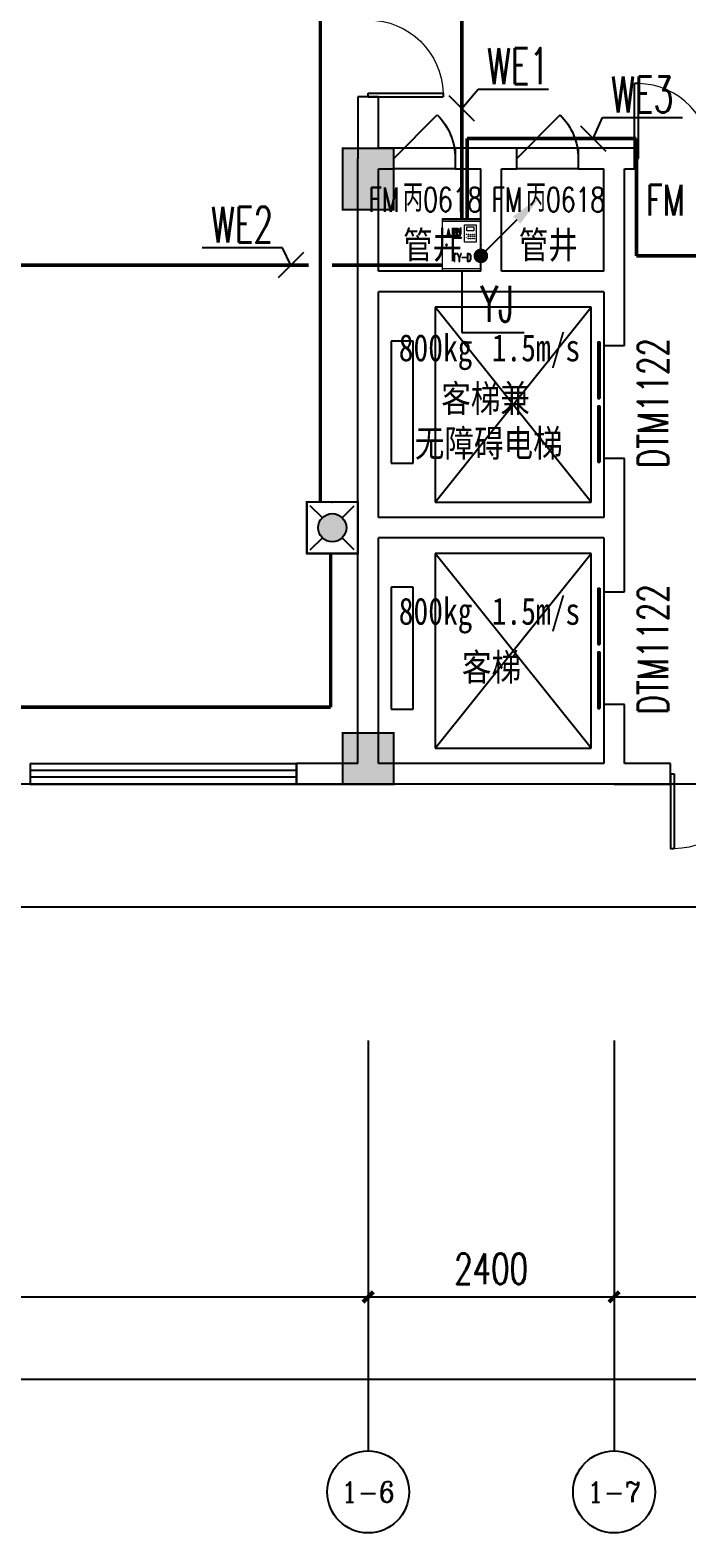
# Model space of a CAD drawing. Extents: x -6243262 to 3079315, y -2914302 to 172723.
# Drawn here: x -5827181 to -5820770, y -738481 to -723829 of the extents above; entities that cross this region are included whole.
import ezdxf
from ezdxf.enums import TextEntityAlignment as Align

# ---------------------------------------------------------------- set-up
doc = ezdxf.new("R2010")
doc.units = 0
doc.header["$LTSCALE"] = 1000
doc.linetypes.add('DASH', pattern=[0.35, 0.25, -0.1])
for name, color, linetype in [('0-柱网', 2, 'Continuous'), ('A-DOOR', 141, 'Continuous'), ('A-DOOR-IDEN', 7, 'Continuous'), ('A-FLOR-EVTR', 2, 'Continuous'), ('AXIS', 3, 'Continuous'), ('AXIS_TEXT', 7, 'Continuous'), ('DIM-应急', 3, 'Continuous'), ('DIM-消防', 3, 'Continuous'), ('DOOR_FIRE', 4, 'Continuous'), ('DOOR_FIRE_TEXT', 7, 'Continuous'), ('EQUIP-应急', 3, 'Continuous'), ('EQUIP-消防', 3, 'Continuous'), ('LWIRE', 4, 'Continuous'), ('PUB_TEXT', 7, 'Continuous'), ('WALL', 9, 'Continuous'), ('WINDOW', 4, 'Continuous'), ('WINDOW_TEXT', 7, 'Continuous'), ('WIRE-应急', 1, 'DASH')]:
    doc.layers.add(name, color=color, linetype=linetype)
doc.styles.add('-宋体', font='', dxfattribs={"width": 0.8})
doc.styles.add('_TCH_AXIS', font='COMPLEX', dxfattribs={"bigfont": 'GBCBIG'})
doc.styles.add('_TCH_DIM_T3', font='SIMPLEX', dxfattribs={"width": 0.705882, "bigfont": 'GBCBIG'})
doc.styles.add('_TCH_WINDOW', font='SIMPLEX', dxfattribs={"height": 3.5, "bigfont": 'GBCBIG'})
doc.styles.add('_TEL_DIM', font='SIMPLEX', dxfattribs={"width": 0.8, "height": 3.5, "bigfont": 'HZTXT'})
doc.styles.add('COMPLEX', font='COMPLEX')
doc.styles.get("Standard").update_dxf_attribs({"font": 'gbenor.shx', "bigfont": 'gbcbig.shx'})
doc.styles.get('-宋体').set_extended_font_data('SimSun')
doc.dimstyles.new('_TCH_ARCH&&100', dxfattribs={"dimtxt": 297.5, "dimasz": 100, "dimexe": 250, "dimexo": 300, "dimgap": 126.25, "dimtad": 1, "dimdec": 0, "dimzin": 0, "dimdsep": 46, "dimtxsty": '_TCH_DIM_T3', "dimblk": 'ARCHTICK', "dimcen": 0.09, "dimclrt": 7, "dimazin": 2, "dimtfac": 1, "dimtdec": 0, "dimtix": 1, "dimtmove": 2, "dimatfit": 3, "dimfxl": 0, "dimtolj": 1, "dimtzin": 0, "dimarcsym": 0})

# ---------------------------------------------------------------- blocks, each defined once
blk = doc.blocks.new('1#柱网')
at = {"layer": '0-柱网'}
for points in [[(509855, 85967), (509855, 85367), (510355, 85367), (510355, 85967)], [(509855, 80267), (509855, 79767), (510355, 79767), (510355, 80267)]]:
    blk.add_hatch(color=0, dxfattribs=at).paths.add_polyline_path(points)
at = {"layer": '0-柱网', "color": 0, "const_width": 20}
for points in [[(509855, 85967), (509855, 85367), (510355, 85367), (510355, 85967), (509855, 85967)], [(509855, 80267), (509855, 79767), (510355, 79767), (510355, 80267), (509855, 80267)]]:
    blk.add_lwpolyline(points, dxfattribs=at)
blk = doc.blocks.new('_AXISO')
at = {"color": 0}
blk.add_circle((0, 0), 0.5, dxfattribs=at)
at = {"layer": 'AXIS_TEXT', "color": 0, "style": 'COMPLEX', "width": 1.041667}
blk.add_attdef('A', text='', height=0.56, dxfattribs=at).set_placement((-0.25, -0.28), (0.25, -0.28), align=Align.FIT)
blk = doc.blocks.new('$WINLIB2D$00000001')
at = {"color": 0}
for points in [[(-0.5, 0.5), (-0.5, -0.5)], [(-0.5, 0.5), (0.5, 0.5)], [(0.5, -0.5), (0.5, 0.5)], [(0.5, 0.1667), (-0.5, 0.1667)], [(0.5, -0.1667), (-0.5, -0.1667)], [(-0.5, -0.5), (0.5, -0.5)]]:
    blk.add_lwpolyline(points, dxfattribs=at)
blk = doc.blocks.new('$DorLib2D$00000002')
at = {"color": 0}
for p, q in [((-0.5, 0), (-0.5, 0.4875)), ((-0.475, 0.4875), (-0.5, 0.4875)), ((-0.475, 0), (-0.475, 0.4875)), ((0.475, 0), (0.475, 0.4875)), ((0.475, 0.4875), (0.5, 0.4875)), ((0.5, 0), (0.5, 0.4875)), ((-0.5, 0), (-0.475, 0)), ((0.5, 0), (0.475, 0))]:
    blk.add_line(p, q, dxfattribs=at)
at = {"color": 0, "lineweight": 13}
for centre, start, end in [((-0.4875, 0), 0, 88.53072), ((0.4875, 0), 91.46928, 180)]:
    blk.add_arc(centre, 0.4875, start, end, dxfattribs=at)
blk = doc.blocks.new('$DORLIB2D$00000127')
at = {"color": 0}
for points in [[(-0.533, 0.795), (-0.533, 0.69)], [(-0.033, 0.795), (-0.533, 0.795)], [(-0.033, 0.69), (-0.533, 0.69)], [(-0.033, 0.795), (-0.033, 0.69)], [(0.533, 0.795), (0.033, 0.795)], [(0.033, 0.795), (0.033, 0.69)], [(0.533, 0.69), (0.033, 0.69)], [(0.533, 0.795), (0.533, 0.69)], [(0.5, 0.5), (-0.5, 0.5)]]:
    blk.add_lwpolyline(points, dxfattribs=at)
blk = doc.blocks.new('$DorLib2D$00000114')
at = {"color": 0}
blk.add_line((0.5, 0), (-0.207, 0.707), dxfattribs=at)
blk.add_arc((0.5, 0), 1, 135, 180, dxfattribs=at)
blk = doc.blocks.new('_ArchTick')
at = {"color": 0, "linetype": 'ByBlock', "const_width": 0.4}
blk.add_lwpolyline([(-0.5, -0.5), (0.5, 0.5)], dxfattribs=at)
blk = doc.blocks.new('*D396')
at = {"layer": 'AXIS', "color": 0, "lineweight": -2, "transparency": 16777216}
for p, q in [((1295009, -1145913), (1295009, -1149163)), ((1335009, -1145913), (1335009, -1149163)), ((1295009, -1148913), (1335009, -1148913))]:
    blk.add_line(p, q, dxfattribs=at)
at = {"layer": 'Defpoints', "color": 0, "transparency": 16777216}
for p in [(1295009, -1145613), (1335009, -1145613), (1335009, -1148913)]:
    blk.add_point(p, dxfattribs=at)
at = {"layer": 'AXIS', "color": 0, "lineweight": -2, "transparency": 16777216, "xscale": 100, "yscale": 100, "zscale": 100, "rotation": 180}
blk.add_blockref('_ArchTick', (1295009, -1148913), dxfattribs=at)
at = {"layer": 'AXIS', "color": 0, "lineweight": -2, "transparency": 16777216, "xscale": 100, "yscale": 100, "zscale": 100}
blk.add_blockref('_ArchTick', (1335009, -1148913), dxfattribs=at)
at = {"layer": 'AXIS', "color": 7, "transparency": 16777216, "insert": (1315009, -1148638), "char_height": 297.5, "attachment_point": 5, "style": '_TCH_DIM_T3'}
blk.add_mtext('\\A1;40000', dxfattribs=at)
blk = doc.blocks.new('*D400')
at = {"layer": 'AXIS', "color": 0, "lineweight": -2, "transparency": 16777216}
for p, q in [((1313409, -1145913), (1313409, -1148363)), ((1316009, -1145913), (1316009, -1148363)), ((1313409, -1148113), (1316009, -1148113))]:
    blk.add_line(p, q, dxfattribs=at)
at = {"layer": 'Defpoints', "color": 0, "transparency": 16777216}
for p in [(1313409, -1145613), (1316009, -1145613), (1316009, -1148113)]:
    blk.add_point(p, dxfattribs=at)
at = {"layer": 'AXIS', "color": 0, "lineweight": -2, "transparency": 16777216, "xscale": 100, "yscale": 100, "zscale": 100, "rotation": 180}
blk.add_blockref('_ArchTick', (1313409, -1148113), dxfattribs=at)
at = {"layer": 'AXIS', "color": 0, "lineweight": -2, "transparency": 16777216, "xscale": 100, "yscale": 100, "zscale": 100}
blk.add_blockref('_ArchTick', (1316009, -1148113), dxfattribs=at)
at = {"layer": 'AXIS', "color": 7, "transparency": 16777216, "insert": (1314709, -1147838), "char_height": 297.5, "attachment_point": 5, "style": '_TCH_DIM_T3'}
blk.add_mtext('\\A1;2600', dxfattribs=at)
blk = doc.blocks.new('*D401')
at = {"layer": 'AXIS', "color": 0, "lineweight": -2, "transparency": 16777216}
for p, q in [((1311009, -1145913), (1311009, -1148363)), ((1313409, -1145913), (1313409, -1148363)), ((1311009, -1148113), (1313409, -1148113))]:
    blk.add_line(p, q, dxfattribs=at)
at = {"layer": 'Defpoints', "color": 0, "transparency": 16777216}
for p in [(1311009, -1145613), (1313409, -1145613), (1313409, -1148113)]:
    blk.add_point(p, dxfattribs=at)
at = {"layer": 'AXIS', "color": 0, "lineweight": -2, "transparency": 16777216, "xscale": 100, "yscale": 100, "zscale": 100, "rotation": 180}
blk.add_blockref('_ArchTick', (1311009, -1148113), dxfattribs=at)
at = {"layer": 'AXIS', "color": 0, "lineweight": -2, "transparency": 16777216, "xscale": 100, "yscale": 100, "zscale": 100}
blk.add_blockref('_ArchTick', (1313409, -1148113), dxfattribs=at)
at = {"layer": 'AXIS', "color": 7, "transparency": 16777216, "insert": (1312209, -1147838), "char_height": 297.5, "attachment_point": 5, "style": '_TCH_DIM_T3'}
blk.add_mtext('\\A1;2400', dxfattribs=at)
blk = doc.blocks.new('*D402')
at = {"layer": 'AXIS', "color": 0, "lineweight": -2, "transparency": 16777216}
for p, q in [((1303009, -1145913), (1303009, -1148363)), ((1311009, -1145913), (1311009, -1148363)), ((1303009, -1148113), (1311009, -1148113))]:
    blk.add_line(p, q, dxfattribs=at)
at = {"layer": 'Defpoints', "color": 0, "transparency": 16777216}
for p in [(1303009, -1145613), (1311009, -1145613), (1311009, -1148113)]:
    blk.add_point(p, dxfattribs=at)
at = {"layer": 'AXIS', "color": 0, "lineweight": -2, "transparency": 16777216, "xscale": 100, "yscale": 100, "zscale": 100, "rotation": 180}
blk.add_blockref('_ArchTick', (1303009, -1148113), dxfattribs=at)
at = {"layer": 'AXIS', "color": 0, "lineweight": -2, "transparency": 16777216, "xscale": 100, "yscale": 100, "zscale": 100}
blk.add_blockref('_ArchTick', (1311009, -1148113), dxfattribs=at)
at = {"layer": 'AXIS', "color": 7, "transparency": 16777216, "insert": (1307009, -1147838), "char_height": 297.5, "attachment_point": 5, "style": '_TCH_DIM_T3'}
blk.add_mtext('\\A1;8000', dxfattribs=at)
blk = doc.blocks.new('$equip$00002604')
blk.add_hatch(color=256).paths.add_polyline_path([(0.275, 0.5, 1), (-0.274, 0.5, 1)])
for p, q in [((-0.429, 0.929), (-0.194, 0.694)), ((0.194, 0.694), (0.429, 0.929)), ((-0.429, 0.071), (-0.194, 0.306)), ((0.194, 0.306), (0.429, 0.071))]:
    blk.add_line(p, q)
at = {"const_width": 0.04}
blk.add_lwpolyline([(-0.5, 1), (-0.5, 0), (0.5, 0), (0.5, 1), (-0.5, 1), (-0.5, 0)], dxfattribs=at)
blk.add_lwpolyline([(-0.5, 1), (-0.5, 0), (0.5, 0), (0.5, 1)], close=True)
blk.add_circle((0, 0.5), 0.275)
for p in [(0, 1), (-0.5, 0.5), (0.5, 0.5), (0, 0)]:
    blk.add_point(p)
at = {"color": 7, "style": '_TEL_DIM', "flags": 1}
blk.add_attdef('A', text='', height=0.000025, dxfattribs=at).set_placement((0, 0), align=Align.MIDDLE_CENTER)
blk = doc.blocks.new('$equip_U$00000189(cyquan-PC)')
at = {"lineweight": 0}
for p, q in [((-0.254, -0.2), (-0.288, -0.346)), ((-0.259, -0.285), (-0.248, -0.234)), ((-0.241, -0.2), (-0.254, -0.2)), ((-0.248, -0.234), (-0.247, -0.234)), ((-0.247, -0.234), (-0.236, -0.285)), ((-0.207, -0.346), (-0.241, -0.2)), ((-0.146, -0.234), (-0.157, -0.234)), ((-0.157, -0.234), (-0.157, -0.25)), ((-0.157, -0.25), (-0.153, -0.25)), ((-0.146, -0.279), (-0.157, -0.286)), ((-0.153, -0.25), (-0.142, -0.249)), ((-0.138, -0.186), (-0.149, -0.185)), ((-0.149, -0.185), (-0.149, -0.2)), ((-0.149, -0.2), (-0.14, -0.2)), ((-0.134, -0.235), (-0.146, -0.234)), ((-0.139, -0.271), (-0.146, -0.279)), ((-0.142, -0.249), (-0.131, -0.249)), ((-0.14, -0.2), (-0.129, -0.199)), ((-0.138, -0.27), (-0.139, -0.271)), ((-0.126, -0.186), (-0.138, -0.186)), ((-0.133, -0.258), (-0.138, -0.27)), ((-0.13, -0.235), (-0.134, -0.235)), ((-0.131, -0.249), (-0.133, -0.258)), ((-0.129, -0.221), (-0.13, -0.235)), ((-0.129, -0.199), (-0.129, -0.206)), ((-0.129, -0.206), (-0.129, -0.221)), ((-0.129, -0.283), (-0.126, -0.276)), ((-0.087, -0.186), (-0.126, -0.186)), ((-0.126, -0.276), (-0.121, -0.264)), ((-0.121, -0.264), (-0.118, -0.249)), ((-0.118, -0.23), (-0.117, -0.217)), ((-0.118, -0.235), (-0.118, -0.23)), ((-0.096, -0.235), (-0.118, -0.235)), ((-0.118, -0.249), (-0.096, -0.249)), ((-0.117, -0.199), (-0.096, -0.199)), ((-0.117, -0.217), (-0.117, -0.199)), ((-0.096, -0.275), (-0.097, -0.29)), ((-0.096, -0.199), (-0.096, -0.235)), ((-0.096, -0.249), (-0.096, -0.259)), ((-0.096, -0.259), (-0.096, -0.262)), ((-0.096, -0.262), (-0.096, -0.275)), ((-0.076, -0.186), (-0.087, -0.186)), ((-0.083, -0.199), (-0.081, -0.199)), ((-0.083, -0.235), (-0.083, -0.199)), ((-0.072, -0.234), (-0.083, -0.235)), ((-0.083, -0.235), (-0.083, -0.249)), ((-0.083, -0.249), (-0.083, -0.235)), ((-0.083, -0.249), (-0.076, -0.249)), ((-0.083, -0.26), (-0.083, -0.249)), ((-0.083, -0.274), (-0.083, -0.26)), ((-0.083, -0.288), (-0.083, -0.274)), ((-0.081, -0.199), (-0.069, -0.2)), ((-0.069, -0.185), (-0.076, -0.186)), ((-0.076, -0.249), (-0.064, -0.25)), ((-0.064, -0.234), (-0.072, -0.234)), ((-0.069, -0.2), (-0.069, -0.185)), ((-0.064, -0.25), (-0.064, -0.234)), ((-0.057, -0.19), (-0.056, -0.201)), ((-0.043, -0.19), (-0.057, -0.19)), ((-0.056, -0.254), (-0.057, -0.269)), ((-0.057, -0.269), (-0.043, -0.269)), ((-0.056, -0.201), (-0.056, -0.216)), ((-0.056, -0.216), (-0.056, -0.243)), ((-0.056, -0.243), (-0.056, -0.254)), ((-0.044, -0.203), (-0.043, -0.19)), ((-0.044, -0.216), (-0.044, -0.203)), ((-0.044, -0.243), (-0.044, -0.216)), ((-0.044, -0.256), (-0.044, -0.243)), ((-0.043, -0.269), (-0.044, -0.256)), ((-0.041, -0.279), (-0.039, -0.286)), ((-0.028, -0.279), (-0.041, -0.279)), ((-0.026, -0.278), (-0.028, -0.279)), ((-0.025, -0.265), (-0.026, -0.278)), ((-0.025, -0.175), (-0.025, -0.176)), ((-0.012, -0.175), (-0.025, -0.175)), ((-0.025, -0.176), (-0.025, -0.19)), ((-0.025, -0.19), (-0.025, -0.205)), ((-0.025, -0.205), (-0.025, -0.265)), ((-0.014, -0.285), (-0.013, -0.269)), ((-0.013, -0.203), (-0.012, -0.189)), ((-0.013, -0.205), (-0.013, -0.203)), ((-0.013, -0.269), (-0.013, -0.205)), ((-0.012, -0.189), (-0.012, -0.175)), ((-0.288, -0.346), (-0.271, -0.346)), ((-0.271, -0.346), (-0.262, -0.301)), ((-0.262, -0.301), (-0.232, -0.301)), ((-0.236, -0.285), (-0.259, -0.285)), ((-0.232, -0.301), (-0.223, -0.346)), ((-0.223, -0.346), (-0.207, -0.346)), ((-0.157, -0.286), (-0.153, -0.292)), ((-0.146, -0.352), (-0.157, -0.351)), ((-0.157, -0.351), (-0.157, -0.367)), ((-0.157, -0.367), (-0.156, -0.367)), ((-0.156, -0.367), (-0.146, -0.366)), ((-0.153, -0.292), (-0.146, -0.302)), ((-0.146, -0.302), (-0.137, -0.294)), ((-0.146, -0.302), (-0.146, -0.302)), ((-0.134, -0.352), (-0.146, -0.352)), ((-0.146, -0.366), (-0.134, -0.366)), ((-0.139, -0.31), (-0.141, -0.326)), ((-0.141, -0.326), (-0.136, -0.325)), ((-0.128, -0.31), (-0.139, -0.31)), ((-0.137, -0.294), (-0.129, -0.283)), ((-0.136, -0.325), (-0.124, -0.325)), ((-0.134, -0.352), (-0.134, -0.352)), ((-0.087, -0.352), (-0.134, -0.352)), ((-0.134, -0.366), (-0.025, -0.366)), ((-0.117, -0.311), (-0.128, -0.31)), ((-0.124, -0.325), (-0.113, -0.325)), ((-0.113, -0.311), (-0.117, -0.311)), ((-0.087, -0.311), (-0.113, -0.311)), ((-0.113, -0.325), (-0.087, -0.325)), ((-0.097, -0.29), (-0.082, -0.29)), ((-0.087, -0.292), (-0.087, -0.297)), ((-0.073, -0.292), (-0.087, -0.292)), ((-0.087, -0.297), (-0.087, -0.311)), ((-0.087, -0.325), (-0.087, -0.352)), ((-0.082, -0.29), (-0.083, -0.288)), ((-0.074, -0.307), (-0.073, -0.292)), ((-0.074, -0.311), (-0.074, -0.307)), ((-0.045, -0.311), (-0.074, -0.311)), ((-0.074, -0.325), (-0.045, -0.325)), ((-0.074, -0.352), (-0.074, -0.325)), ((-0.025, -0.352), (-0.074, -0.352)), ((-0.033, -0.311), (-0.045, -0.311)), ((-0.045, -0.325), (-0.043, -0.325)), ((-0.043, -0.325), (-0.032, -0.325)), ((-0.039, -0.286), (-0.035, -0.299)), ((-0.035, -0.299), (-0.024, -0.296)), ((-0.022, -0.31), (-0.033, -0.311)), ((-0.032, -0.325), (-0.021, -0.326)), ((-0.014, -0.352), (-0.025, -0.352)), ((-0.025, -0.366), (-0.014, -0.366)), ((-0.024, -0.296), (-0.016, -0.29)), ((-0.021, -0.31), (-0.022, -0.31)), ((-0.021, -0.326), (-0.021, -0.31)), ((-0.016, -0.29), (-0.014, -0.285)), ((-0.003, -0.351), (-0.014, -0.352)), ((-0.014, -0.366), (-0.003, -0.367)), ((-0.003, -0.367), (-0.003, -0.351))]:
    blk.add_line(p, q, dxfattribs=at)
at = {"color": 5, "lineweight": 0}
for p, q in [((0.054, -0.443), (0.054, -0.119)), ((0.054, -0.119), (0.27, -0.119)), ((0.098, -0.227), (0.098, -0.154)), ((0.098, -0.154), (0.225, -0.154)), ((0.225, -0.227), (0.098, -0.227)), ((0.225, -0.154), (0.225, -0.227)), ((0.27, -0.119), (0.27, -0.443)), ((0.27, -0.443), (0.054, -0.443))]:
    blk.add_line(p, q, dxfattribs=at)
at = {"color": 254, "lineweight": 0}
for p, q in [((-0.28, -0.48), (-0.296, -0.48)), ((-0.296, -0.509), (-0.28, -0.509))]:
    blk.add_line(p, q, dxfattribs=at)
at = {"color": 7, "lineweight": 0}
for p, q in [((-0.101, -0.654), (-0.174, -0.654)), ((-0.174, -0.654), (-0.174, -0.671)), ((-0.174, -0.671), (-0.146, -0.671)), ((-0.146, -0.671), (-0.146, -0.808)), ((-0.146, -0.808), (-0.129, -0.808)), ((-0.129, -0.671), (-0.101, -0.671)), ((-0.129, -0.808), (-0.129, -0.671)), ((-0.101, -0.671), (-0.101, -0.654)), ((-0.088, -0.654), (-0.054, -0.739)), ((-0.071, -0.654), (-0.088, -0.654)), ((-0.046, -0.72), (-0.071, -0.654)), ((-0.054, -0.739), (-0.054, -0.808)), ((-0.054, -0.808), (-0.037, -0.808)), ((-0.045, -0.72), (-0.046, -0.72)), ((-0.02, -0.654), (-0.045, -0.72)), ((-0.037, -0.739), (-0.004, -0.654)), ((-0.037, -0.808), (-0.037, -0.739)), ((-0.004, -0.654), (-0.02, -0.654)), ((0.005, -0.722), (0.087, -0.722)), ((0.005, -0.736), (0.005, -0.722)), ((0.087, -0.736), (0.005, -0.736)), ((0.087, -0.722), (0.087, -0.736)), ((0.087, -0.736), (0.087, -0.736)), ((0.101, -0.654), (0.101, -0.808)), ((0.126, -0.654), (0.101, -0.654)), ((0.101, -0.808), (0.126, -0.808)), ((0.118, -0.671), (0.126, -0.671)), ((0.118, -0.791), (0.118, -0.671)), ((0.126, -0.791), (0.118, -0.791)), ((0.138, -0.656), (0.126, -0.654)), ((0.126, -0.671), (0.134, -0.672)), ((0.138, -0.789), (0.126, -0.791)), ((0.126, -0.808), (0.135, -0.807)), ((0.134, -0.672), (0.144, -0.677)), ((0.135, -0.807), (0.146, -0.804)), ((0.149, -0.659), (0.138, -0.656)), ((0.147, -0.783), (0.138, -0.789)), ((0.144, -0.677), (0.152, -0.685)), ((0.146, -0.804), (0.156, -0.798)), ((0.152, -0.777), (0.147, -0.783)), ((0.158, -0.665), (0.149, -0.659)), ((0.152, -0.685), (0.154, -0.689)), ((0.156, -0.768), (0.152, -0.777)), ((0.154, -0.689), (0.158, -0.7)), ((0.159, -0.756), (0.156, -0.768)), ((0.156, -0.798), (0.164, -0.79)), ((0.165, -0.672), (0.158, -0.665)), ((0.158, -0.7), (0.16, -0.714)), ((0.16, -0.74), (0.159, -0.756)), ((0.16, -0.714), (0.16, -0.732)), ((0.16, -0.732), (0.16, -0.74)), ((0.164, -0.79), (0.167, -0.786)), ((0.17, -0.681), (0.165, -0.672)), ((0.167, -0.786), (0.171, -0.776)), ((0.174, -0.693), (0.17, -0.681)), ((0.171, -0.776), (0.175, -0.763)), ((0.176, -0.707), (0.174, -0.693)), ((0.175, -0.763), (0.177, -0.749)), ((0.177, -0.723), (0.176, -0.707)), ((0.178, -0.732), (0.177, -0.723)), ((0.177, -0.749), (0.178, -0.732))]:
    blk.add_line(p, q, dxfattribs=at)
at = {"lineweight": 0}
blk.add_lwpolyline([(-0.36, 0), (0.36, 0), (0.36, -0.99), (-0.36, -0.99)], close=True, dxfattribs=at)
for points in [[(-0.36, -0.019), (0.36, -0.019)], [(-0.36, -0.049), (0.36, -0.049)], [(-0.36, -0.94), (0.36, -0.94)], [(-0.36, -0.973), (0.36, -0.973)]]:
    blk.add_lwpolyline(points, dxfattribs=at)
at = {"color": 5, "lineweight": 0}
for centre, radius in [((0.09, -0.296), 0.00495), ((0.089, -0.329), 0.00198), ((0.089, -0.352), 0.00198), ((0.09, -0.296), 0.00045), ((0.126, -0.329), 0.0063), ((0.126, -0.373), 0.0063), ((0.126, -0.296), 0.00495), ((0.126, -0.296), 0.00045), ((0.162, -0.329), 0.0063), ((0.162, -0.373), 0.0063), ((0.162, -0.296), 0.00495), ((0.162, -0.296), 0.00045), ((0.198, -0.329), 0.0063), ((0.198, -0.373), 0.0063), ((0.198, -0.296), 0.00495), ((0.198, -0.296), 0.00045), ((0.234, -0.329), 0.0063), ((0.234, -0.373), 0.0063), ((0.234, -0.296), 0.00495), ((0.234, -0.296), 0.00045)]:
    blk.add_circle(centre, radius, dxfattribs=at)
at = {"color": 254, "lineweight": 0}
for start, end in [(119.1103, 240.8897), (299.1104, 60.8896)]:
    blk.add_arc((-0.288, -0.495), 0.0171, start, end, dxfattribs=at)
at = {"color": 7, "style": '_TEL_DIM', "flags": 1}
for tag in ['A', 'REMARK']:
    blk.add_attdef(tag, text='', height=0.00002, dxfattribs=at).set_placement((0, 0), align=Align.MIDDLE_CENTER)
blk = doc.blocks.new('$equip_U$00000075(OW7S4Z35Z8O8O2W)')
at = {"xscale": 1.919999999999808, "yscale": 1.919999999999808, "zscale": 1.919999999999808}
blk.add_blockref('$equip_U$00000189(cyquan-PC)', (0.691, 1.901), dxfattribs=at)
at = {"color": 7, "style": '_TEL_DIM', "flags": 1}
blk.add_attdef('A', text='', height=0.0000333, dxfattribs=at).set_placement((0, 0), align=Align.MIDDLE_CENTER)
blk = doc.blocks.new('$equip_U$00000076(OW7S4Z35Z8O8O2W)')
blk.add_point((0.691, 0.475))
at = {"xscale": 0.4999999999998998, "yscale": 0.4999999999998998, "zscale": 0.4999999999998998}
blk.add_blockref('$equip_U$00000075(OW7S4Z35Z8O8O2W)', (0, 0), dxfattribs=at)
at = {"color": 7, "style": '_TEL_DIM', "flags": 1}
blk.add_attdef('A', text='', height=0.0000333, dxfattribs=at).set_placement((0, 0), align=Align.MIDDLE_CENTER)
blk = doc.blocks.new('$TelecSys$00000079')
for p, q in [((0.7, 0.7), (0, 0)), ((0.104, 0.104), (0.104, 0.104)), ((-0.104, -0.104), (-0.104, -0.104))]:
    blk.add_line(p, q)
at = {"const_width": 0.142}
blk.add_lwpolyline([(-0.071, 0, 1), (0.071, 0, 1)], format="xyb", close=True, dxfattribs=at)
blk.add_solid([(0.63, 0.77), (0.77, 0.63), (1.15, 1.15)])
at = {"width": 0.8, "flags": 9}
blk.add_attdef('A', (0, 0), '', height=0.00002, dxfattribs=at)
blk = doc.blocks.new('45645')
at = {"color": 8}
blk.add_lwpolyline([(1319258.9, -1127713.4), (1336308.9, -1127713.4), (1336308.9, -1144313.4), (1320308.9, -1144313.4), (1320308.9, -1145813.4), (1314708.9, -1145813.4), (1314708.9, -1144313.4), (1299308.9, -1144313.4), (1299308.9, -1145813.4), (1293708.9, -1145813.4), (1293708.9, -1127713.4), (1310758.9, -1127713.4)], dxfattribs=at)
blk.add_lwpolyline([(1294908.9, -1128913.4), (1335108.9, -1128913.4), (1335108.9, -1143113.4), (1319108.9, -1143113.4), (1319108.9, -1144613.4), (1315908.9, -1144613.4), (1315908.9, -1143113.4), (1298108.9, -1143113.4), (1298108.9, -1144613.4), (1294908.9, -1144613.4)], close=True, dxfattribs=at)
at = {"layer": 'A-FLOR-EVTR', "color": 8, "ltscale": 0.5}
for p, q in [((1313183.9, -1138463.4), (1311663.9, -1138463.4)), ((1311663.9, -1138463.4), (1311663.9, -1140363.4)), ((1311663.9, -1140363.4), (1313183.9, -1138463.4)), ((1313183.9, -1140363.4), (1311663.9, -1138463.4)), ((1313183.9, -1140363.4), (1313183.9, -1138463.4)), ((1311448.9, -1138793.4), (1311233.9, -1138793.4)), ((1311233.9, -1138793.4), (1311233.9, -1139983.4)), ((1311448.9, -1139983.4), (1311448.9, -1138793.4)), ((1311233.9, -1139983.4), (1311448.9, -1139983.4)), ((1311663.9, -1140363.4), (1313183.9, -1140363.4)), ((1313183.9, -1140863.4), (1311663.9, -1140863.4)), ((1311663.9, -1140863.4), (1311663.9, -1142763.4)), ((1311663.9, -1142763.4), (1313183.9, -1140863.4)), ((1313183.9, -1142763.4), (1311663.9, -1140863.4)), ((1313183.9, -1142763.4), (1313183.9, -1140863.4)), ((1311448.9, -1141193.4), (1311233.9, -1141193.4)), ((1311233.9, -1141193.4), (1311233.9, -1142383.4)), ((1311448.9, -1142383.4), (1311448.9, -1141193.4)), ((1311233.9, -1142383.4), (1311448.9, -1142383.4)), ((1311663.9, -1142763.4), (1313183.9, -1142763.4))]:
    blk.add_line(p, q, dxfattribs=at)
at = {"layer": 'AXIS', "color": 8}
for p, q in [((1311008.9, -1145613.4), (1311008.9, -1149613.4)), ((1313408.9, -1145613.4), (1313408.9, -1149613.4))]:
    blk.add_line(p, q, dxfattribs=at)
at = {"layer": 'WALL', "color": 8}
for p, q in [((1311108.9, -1136413.4), (1310908.9, -1136413.4)), ((1310908.9, -1136413.4), (1310908.9, -1137013.4)), ((1311108.9, -1136913.4), (1311108.9, -1136413.4)), ((1311258.9, -1136913.4), (1311108.9, -1136913.4)), ((1311258.9, -1137113.4), (1311258.9, -1136913.4)), ((1312208.9, -1136913.4), (1311858.9, -1136913.4)), ((1311858.9, -1136913.4), (1311858.9, -1137113.4)), ((1312458.9, -1136913.4), (1312208.9, -1136913.4)), ((1312458.9, -1137113.4), (1312458.9, -1136913.4)), ((1313408.9, -1136913.4), (1313058.9, -1136913.4)), ((1313058.9, -1136913.4), (1313058.9, -1137113.4)), ((1313608.9, -1136913.4), (1313408.9, -1136913.4)), ((1313608.9, -1137113.4), (1313608.9, -1136913.4)), ((1310908.9, -1138213.4), (1310908.9, -1137013.4)), ((1311108.9, -1138113.4), (1311108.9, -1137113.4)), ((1311108.9, -1137113.4), (1311258.9, -1137113.4)), ((1311858.9, -1137113.4), (1312108.9, -1137113.4)), ((1312108.9, -1138113.4), (1312108.9, -1137113.4)), ((1312308.9, -1137113.4), (1312458.9, -1137113.4)), ((1312308.9, -1138113.4), (1312308.9, -1137113.4)), ((1313058.9, -1137113.4), (1313308.9, -1137113.4)), ((1313308.9, -1138113.4), (1313308.9, -1137113.4)), ((1313508.9, -1138213.4), (1313508.9, -1137113.4)), ((1313508.9, -1137113.4), (1313608.9, -1137113.4)), ((1312108.9, -1138113.4), (1311108.9, -1138113.4)), ((1313308.9, -1138113.4), (1312308.9, -1138113.4)), ((1310908.9, -1140613.4), (1310908.9, -1138213.4)), ((1313508.9, -1138838.4), (1313508.9, -1138213.4)), ((1311108.9, -1140513.4), (1311108.9, -1138313.4)), ((1312208.9, -1138313.4), (1311108.9, -1138313.4)), ((1313308.9, -1138313.4), (1312208.9, -1138313.4)), ((1313308.9, -1138313.4), (1313308.9, -1138838.4)), ((1313308.9, -1138838.4), (1313508.9, -1138838.4)), ((1313508.9, -1139938.4), (1313308.9, -1139938.4)), ((1313308.9, -1139938.4), (1313308.9, -1140513.4)), ((1313508.9, -1140613.4), (1313508.9, -1139938.4)), ((1310908.9, -1142913.4), (1310908.9, -1140613.4)), ((1313308.9, -1140513.4), (1311108.9, -1140513.4)), ((1313508.9, -1141238.4), (1313508.9, -1140613.4)), ((1311108.9, -1142913.4), (1311108.9, -1140713.4)), ((1313308.9, -1140713.4), (1311108.9, -1140713.4)), ((1313308.9, -1140713.4), (1313308.9, -1141238.4)), ((1313308.9, -1141238.4), (1313508.9, -1141238.4)), ((1313508.9, -1142338.4), (1313308.9, -1142338.4)), ((1313308.9, -1142338.4), (1313308.9, -1142913.4)), ((1313508.9, -1142913.4), (1313508.9, -1142338.4)), ((1310908.9, -1142913.4), (1310308.9, -1142913.4)), ((1310308.9, -1142913.4), (1310308.9, -1143113.4)), ((1313308.9, -1142913.4), (1311108.9, -1142913.4)), ((1313958.9, -1142913.4), (1313508.9, -1142913.4)), ((1313958.9, -1143113.4), (1313958.9, -1142913.4)), ((1310308.9, -1143113.4), (1311008.9, -1143113.4)), ((1313408.9, -1143113.4), (1311008.9, -1143113.4)), ((1313408.9, -1143113.4), (1313958.9, -1143113.4))]:
    blk.add_line(p, q, dxfattribs=at)
at = {"layer": 'WINDOW', "color": 8}
for p, q in [((1311858.9, -1136913.4), (1311258.9, -1136913.4)), ((1313058.9, -1136913.4), (1312458.9, -1136913.4)), ((1311858.9, -1137113.4), (1311258.9, -1137113.4)), ((1313058.9, -1137113.4), (1312458.9, -1137113.4)), ((1315458.9, -1143113.4), (1313958.9, -1143113.4))]:
    blk.add_line(p, q, dxfattribs=at)
at = {"layer": '0-柱网', "color": 8}
blk.add_blockref('1#柱网', (800903.9, -1222880.6), dxfattribs=at)
at = {"layer": 'A-DOOR', "color": 8}
ref = blk.add_blockref('$DORLIB2D$00000127', (1313408.9, -1139388.4), dxfattribs=dict(at, xscale=1100, yscale=200, zscale=200, rotation=90))
ref.add_attrib('A', 'DTM1122', (1313937.6, -1140033.4), dxfattribs={"layer": 'A-DOOR-IDEN', "color": 8, "height": 297.5, "rotation": 90, "style": '_TCH_WINDOW', "width": 0.705882})
ref = blk.add_blockref('$DORLIB2D$00000127', (1313408.9, -1141788.4), dxfattribs=dict(at, xscale=1100, yscale=200, zscale=200, rotation=90))
ref.add_attrib('A', 'DTM1122', (1313937.6, -1142433.4), dxfattribs={"layer": 'A-DOOR-IDEN', "color": 8, "height": 297.5, "rotation": 90, "style": '_TCH_WINDOW', "width": 0.705882})
at = {"layer": 'AXIS', "color": 8}
ref = blk.add_blockref('_AXISO', (1311008.9, -1150013.4), dxfattribs=dict(at, xscale=800, yscale=800, zscale=800))
ref.add_attrib('A', '1-6', dxfattribs={"layer": 'AXIS_TEXT', "height": 199.75, "style": '_TCH_AXIS'}).set_placement((1310747.4, -1150113.3), (1311270.5, -1150113.3), align=Align.FIT)
ref = blk.add_blockref('_AXISO', (1313408.9, -1150013.4), dxfattribs=dict(at, xscale=800, yscale=800, zscale=800))
ref.add_attrib('A', '1-7', dxfattribs={"layer": 'AXIS_TEXT', "height": 199.75, "style": '_TCH_AXIS'}).set_placement((1313147.4, -1150113.3), (1313670.5, -1150113.3), align=Align.FIT)
at = {"layer": 'DOOR_FIRE', "color": 8, "xscale": -1500, "yscale": -1500, "zscale": 200, "rotation": 180}
blk.add_blockref('$DorLib2D$00000002', (1314358.9, -1137013.4), dxfattribs=at)
at = {"layer": 'WINDOW', "color": 8}
for name, p, xscale, yscale, zscale, rotation in [('$DorLib2D$00000002', (1311008.9, -1135663.4), 1500, -1500, 1500, 90), ('$DorLib2D$00000114', (1311558.9, -1137013.4), 600, -600, 600, 180), ('$DorLib2D$00000114', (1312758.9, -1137013.4), 600, -600, 600, 180), ('$WINLIB2D$00000001', (1309008.9, -1143013.4), -2600, -200, -2600, 180)]:
    blk.add_blockref(name, p, dxfattribs=dict(at, xscale=xscale, yscale=yscale, zscale=zscale, rotation=rotation))
ref = blk.add_blockref('$DorLib2D$00000002', (1314708.9, -1143013.4), dxfattribs=dict(at, xscale=-1500, yscale=1500, zscale=-1500, rotation=180))
ref.add_attrib('A', 'M1521', (1314283.9, -1142782.2), dxfattribs={"layer": 'WINDOW_TEXT', "color": 8, "height": 297.5, "style": '_TCH_WINDOW', "width": 0.705882})
at = {"layer": 'DOOR_FIRE_TEXT', "color": 8, "style": '_TCH_WINDOW', "width": 0.705882}
blk.add_text('FM', height=297.5, dxfattribs=at).set_placement((1313721.1, -1137568.3))
at = {"layer": 'PUB_TEXT', "color": 8, "style": '-宋体', "width": 0.8}
for s, p in [('管井', (1311349.4, -1137988.7)), ('管井', (1312478.4, -1137988.7)), ('800kg', (1311307.3, -1138991.1)), ('1.5m/s', (1312214.7, -1138991.1)), ('客梯兼', (1311722, -1139485)), ('无障碍电梯', (1311464.7, -1139922.3)), ('800kg', (1311307.3, -1141559.1)), ('1.5m/s', (1312214.7, -1141559.1)), ('客梯', (1311924.1, -1142105.3))]:
    blk.add_text(s, height=264.35, dxfattribs=at).set_placement(p)
at = {"layer": 'WINDOW_TEXT', "color": 8, "style": '_TCH_WINDOW'}
for p in [(1311348.6, -1137533.3), (1312548.6, -1137533.3)]:
    blk.add_text('丙', height=270.1, dxfattribs=at).set_placement(p)
at = {"layer": 'WINDOW_TEXT', "color": 8, "style": '_TCH_WINDOW', "width": 0.705882}
for s, p in [('FM', (1311012.6, -1137533.3)), ('0618', (1311545.2, -1137533.3)), ('FM', (1312212.6, -1137533.3)), ('0618', (1312745.2, -1137533.3))]:
    blk.add_text(s, height=238, dxfattribs=at).set_placement(p)
at = {"layer": 'AXIS', "color": 8}
for p1, p2, distance, picture, middle in [((1295008.9, -1145613.4), (1335008.9, -1145613.4), -3300, '*D396', (1315008.9, -1148638.4)), ((1303008.9, -1145613.4), (1311008.9, -1145613.4), -2500, '*D402', (1307008.9, -1147838.4)), ((1311008.9, -1145613.4), (1313408.9, -1145613.4), -2500, '*D401', (1312208.9, -1147838.4)), ((1313408.9, -1145613.4), (1316008.9, -1145613.4), -2500, '*D400', (1314708.9, -1147838.4))]:
    dim = blk.add_aligned_dim(p1=p1, p2=p2, distance=distance, dimstyle='_TCH_ARCH&&100', dxfattribs=at)
    dim.commit()
    dim.dimension.update_dxf_attribs({"geometry": picture, "text_midpoint": middle})

msp = doc.modelspace()

# ---------------------------------------------------------------- linework, layer by layer
at = {"layer": 'DIM-应急'}
for p, q in [((-5822844.2, -724717.5), (-5823091.6, -724470)), ((-5821810.8, -724762), (-5821563.3, -725009.5)), ((-5824511.3, -725998.1), (-5824758.8, -726245.6))]:
    msp.add_line(p, q, dxfattribs=at)
for points in [[(-5822967.9, -724593.8), (-5822807.8, -724405.2)], [(-5822807.8, -724405.2), (-5822120.8, -724405.2)], [(-5821687, -724885.8), (-5821595.9, -724682.1)], [(-5821595.9, -724682.1), (-5820812.9, -724682.1)], [(-5824718.2, -725951), (-5825501.2, -725951)], [(-5824635, -726121.8), (-5824718.2, -725951)]]:
    msp.add_lwpolyline(points, dxfattribs=at)
at = {"layer": 'DIM-消防'}
for p, q in [((-5822967.9, -726171.5), (-5822967.9, -726777.7)), ((-5822967.9, -726777.7), (-5822360.4, -726777.7))]:
    msp.add_line(p, q, dxfattribs=at)
at = {"layer": 'WIRE-应急', "linetype": 'DASH', "const_width": 35}
for points in [[(-5824348.3, -728430.5), (-5824348.3, -723016.3)], [(-5822967.9, -725667.3), (-5822967.9, -723098.4)], [(-5822915.7, -724885.8), (-5821262.9, -724885.8)], [(-5822915.7, -725667.3), (-5822915.7, -724885.8)], [(-5821262.9, -726030.5), (-5821262.9, -724885.8)], [(-5836551.3, -726121.8), (-5824460.8, -726121.8)], [(-5824235.8, -726121.8), (-5823154.5, -726121.8)], [(-5821262.9, -726030.5), (-5818881.3, -726030.5)], [(-5824247, -730430.5), (-5824247, -728930.5)], [(-5831631.3, -730430.5), (-5824247, -730430.5)]]:
    msp.add_lwpolyline(points, dxfattribs=at)

# ---------------------------------------------------------------- block references
msp.add_blockref('45645', (-7134890.2, 411932.9))
at = {"layer": 'EQUIP-应急', "xscale": 500, "yscale": 500, "zscale": 500, "rotation": 90}
msp.add_blockref('$equip$00002604', (-5823981.3, -728680.5), dxfattribs=at)
at = {"layer": 'EQUIP-消防', "xscale": 540, "yscale": 540, "zscale": 540}
msp.add_blockref('$equip_U$00000076(OW7S4Z35Z8O8O2W)', (-5823154.5, -726180.5), dxfattribs=at)
at = {"layer": 'LWIRE', "xscale": 500, "yscale": 500, "zscale": 500}
msp.add_blockref('$TelecSys$00000079', (-5822781.3, -726030.5), dxfattribs=at)

# ---------------------------------------------------------------- texts
at = {"layer": 'DIM-应急', "color": 7, "style": '_TEL_DIM', "width": 0.64}
for s, p in [('WE1', (-5822720.3, -724355.2)), ('WE3', (-5821508.4, -724632.1)), ('WE2', (-5825413.7, -725901))]:
    msp.add_text(s, height=350, dxfattribs=at).set_placement(p)
at = {"layer": 'DIM-消防', "color": 7, "style": '_TEL_DIM', "width": 0.64}
msp.add_text('YJ', height=350, dxfattribs=at).set_placement((-5822785.4, -726672.7))

doc.saveas('drawing.dxf')
